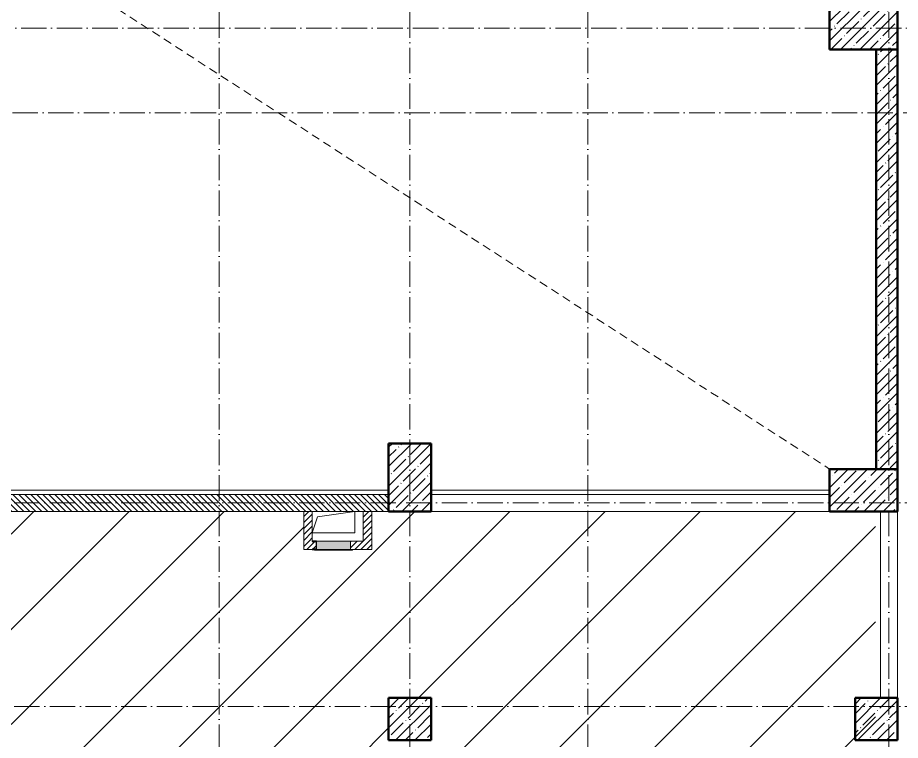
# Model space of a CAD drawing. Header units: millimetres. Extents: x -17017 to 628417, y -109036 to 199237.
# Drawn here: x 107585 to 117995, y 130895 to 139420 of the extents above; entities that cross this region are included whole.
import ezdxf

# ---------------------------------------------------------------- set-up
doc = ezdxf.new("R2010")
doc.units = ezdxf.units.MM
doc.linetypes.add('200_ШТРИХ_ш1п0_6_', pattern=[160, 100, -60])
doc.linetypes.add('50_200_ШТРИХ_1Т_ш5_п1_п1_', pattern=[700, 500, -100, 0, -100])
for name, color, linetype, lineweight in [('3.1) ЖБ окна 1.2 м', 102, 'Continuous', 30), ('A-DETL-____-OTLN-3', 7, '200_ШТРИХ_ш1п0_6_', 9), ('A-FLOR-____-OTLN', 7, 'Continuous', 9), ('A-GENM-____-MCUT', 7, 'Continuous', 25), ('A-GENM-____-OTLN', 7, 'Continuous', 9), ('A-GENM-____-OTLN-1', 7, 'Continuous', 25), ('A-GLAZ-____-OTLN', 7, 'Continuous', 9), ('A-WALL-____-MCUT', 7, 'Continuous', 13), ('A-WALL-____-MCUT-2', 7, 'Continuous', 50), ('A-WALL-____-PATT-1', 7, 'Continuous', 9), ('A-WALL-FNSH-MCUT-1', 7, 'Continuous', 9), ('I-WALL-____-OTLN', 7, 'Continuous', 9), ('S-COLS-____-MCUT', 7, 'Continuous', 50), ('S-COLS-____-OTLN', 7, 'Continuous', 9), ('S-GRID-____-OTLN-1', 7, '50_200_ШТРИХ_1Т_ш5_п1_п1_', 9), ('стяжа', 7, 'Continuous', 30)]:
    doc.layers.add(name, color=color, linetype=linetype, lineweight=lineweight)
doc.layers.add('A-GLAZ-____-OTLN-1', color=7, linetype='Continuous', lineweight=9, true_color=0xc0c0c0)
pattern_1 = [(45, (43259.71, 63713.66), (-35.35534, 35.35534), [])]

# ---------------------------------------------------------------- blocks, each defined once
blk = doc.blocks.new('BSC_Колонна _Прямоугольная - 500х800-V83-АР1_План отверстий 2 этажа в осях 1-64_Ю-ЯЯ')
at = {"layer": 'S-COLS-____-OTLN'}
h = blk.add_hatch(dxfattribs=at)
h.set_pattern_fill('FP_96', color=256, style=0, pattern_type=2)
h.set_pattern_definition([(315, (-75581.04, 74300), (114.04925, 114.04925), []), (315, (-75581.04, 74185.95), (114.04925, 114.04925), [201.613, -40.323, 3.353, -36.97])])
h.paths.add_polyline_path([(-250, 400), (-250, -400), (250, -400), (250, 400)], flags=0)
at = {"layer": 'S-COLS-____-MCUT'}
for p, q in [((250, 400), (-250, 400)), ((-250, 400), (-250, -400)), ((250, -400), (250, 400)), ((-250, -400), (250, -400))]:
    blk.add_line(p, q, dxfattribs=at)
blk = doc.blocks.new('BSC_Колонна _Прямоугольная - 500х800-V84-АР1_План отверстий 2 этажа в осях 1-64_Ю-ЯЯ')
at = {"layer": 'S-COLS-____-OTLN'}
h = blk.add_hatch(dxfattribs=at)
h.set_pattern_fill('FP_97', color=256, style=0, pattern_type=2)
h.set_pattern_definition([(315, (-70131.04, 74300), (114.04925, 114.04925), []), (315, (-70131.04, 74185.95), (114.04925, 114.04925), [201.613, -40.323, 3.353, -36.97])])
h.paths.add_polyline_path([(-250, -400), (250, -400), (250, 400), (-250, 400), (-250, 80)], flags=0)
at = {"layer": 'S-COLS-____-MCUT'}
for p, q in [((250, 400), (-250, 400)), ((-250, 400), (-250, -400)), ((250, -400), (250, 400)), ((-250, -400), (250, -400))]:
    blk.add_line(p, q, dxfattribs=at)
blk = doc.blocks.new('BSC_Колонна _Прямоугольная - 500х800-V88-АР1_План отверстий 2 этажа в осях 1-64_Ю-ЯЯ')
at = {"layer": 'S-COLS-____-OTLN'}
h = blk.add_hatch(dxfattribs=at)
h.set_pattern_fill('FP_101', color=256, style=0, pattern_type=2)
h.set_pattern_definition([(225, (68950, 70281.04), (114.04925, -114.04925), []), (225, (68835.95, 70281.04), (114.04925, -114.04925), [201.613, -40.323, 3.353, -36.97])])
h.paths.add_polyline_path([(250, 400), (-250, 400), (-250, -400), (250, -400)], flags=0)
at = {"layer": 'S-COLS-____-MCUT'}
for p, q in [((250, 400), (-250, 400)), ((-250, 400), (-250, -400)), ((250, -400), (250, 400)), ((-250, -400), (250, -400))]:
    blk.add_line(p, q, dxfattribs=at)
blk = doc.blocks.new('BSC_Колонна _Прямоугольная - 500х500-V145-АР1_План отверстий 2 этажа в осях 1-64_Ю-ЯЯ')
at = {"layer": 'S-COLS-____-OTLN'}
h = blk.add_hatch(dxfattribs=at)
h.set_pattern_fill('FP_158', color=256, style=0, pattern_type=2)
h.set_pattern_definition([(45, (-74450, -67431.04), (-114.04925, 114.04925), []), (45, (-74335.95, -67431.04), (-114.04925, 114.04925), [201.613, -40.323, 3.353, -36.97])])
h.paths.add_polyline_path([(-250, -250), (250, -250), (250, 250), (-250, 250)], flags=0)
at = {"layer": 'S-COLS-____-MCUT'}
for p, q in [((250, 250), (-250, 250)), ((-250, 250), (-250, -250)), ((250, -250), (250, 250)), ((-250, -250), (250, -250))]:
    blk.add_line(p, q, dxfattribs=at)
blk = doc.blocks.new('BSC_Колонна _Прямоугольная - 500х500-V146-АР1_План отверстий 2 этажа в осях 1-64_Ю-ЯЯ')
at = {"layer": 'S-COLS-____-OTLN'}
h = blk.add_hatch(dxfattribs=at)
h.set_pattern_fill('FP_159', color=256, style=0, pattern_type=2)
h.set_pattern_definition([(45, (-68950, -67431.04), (-114.04925, 114.04925), []), (45, (-68835.95, -67431.04), (-114.04925, 114.04925), [201.613, -40.323, 3.353, -36.97])])
h.paths.add_polyline_path([(-250, -250), (250, -250), (250, 250), (-250, 250)], flags=0)
at = {"layer": 'S-COLS-____-MCUT'}
for p, q in [((250, 250), (-250, 250)), ((-250, 250), (-250, -250)), ((250, -250), (250, 250)), ((-250, -250), (250, -250))]:
    blk.add_line(p, q, dxfattribs=at)
blk = doc.blocks.new('AR_Отверстие Ниша - Лючок-32403922-АР1_План отверстий 2 этажа в осях 1-64_Ю-ЯЯ')
at = {"layer": 'A-GLAZ-____-OTLN'}
blk.add_hatch(color=256, dxfattribs=at).paths.add_polyline_path([(-200, 50), (-200, -50), (200, -50), (200, 50)], flags=0)
for p, q in [((-200, 50), (200, 50)), ((-200, -50), (-200, 50)), ((200, -50), (-200, -50))]:
    blk.add_line(p, q, dxfattribs=at)
blk = doc.blocks.new('Л_Общий_Лючок - Лючок-29741325-АР1_План отверстий 2 этажа в осях 1-64_Ю-ЯЯ')
at = {"layer": 'A-GLAZ-____-OTLN-1'}
blk.add_hatch(color=256, dxfattribs=at).paths.add_polyline_path([(-3, -6), (424, -6), (424, 0), (-24, 0), (-24, -6)], flags=0)
at = {"layer": 'A-GLAZ-____-OTLN'}
for p, q in [((-24, 0), (-24, -6)), ((424, 0), (424, -6)), ((-24, -6), (424, -6))]:
    blk.add_line(p, q, dxfattribs=at)
blk = doc.blocks.new('154_Фахверк_СКБ_Швеллер - Тип_100_3960_зеркало-29769493-АР1_План отверстий 2 этажа в осях 1-64_Ю-ЯЯ')
at = {"layer": 'A-GENM-____-MCUT'}
for p, q in [((175, 50), (125, 50)), ((125, 50), (125, -50)), ((128, 47), (175, 47)), ((128, -47), (128, 47)), ((175, 47), (175, 50)), ((125, -50), (175, -50)), ((175, -47), (128, -47)), ((175, -50), (175, -47))]:
    blk.add_line(p, q, dxfattribs=at)
blk = doc.blocks.new('AR_Отверстие прямоугольное _в плите_ - AR_Отверстие прямоугольное _в плите_-V163-АР1_План отверстий 2 этажа в осях 1-64_Ю-ЯЯ')
at = {"layer": 'A-GENM-____-OTLN'}
for p, q in [((250, 125), (-250, 125)), ((-188, 63), (250, 125)), ((250, -125), (250, 125)), ((-250, -125), (-188, 63)), ((-250, -125), (250, -125))]:
    blk.add_line(p, q, dxfattribs=at)
blk = doc.blocks.new('2этаж')
at = {"layer": 'S-GRID-____-OTLN-1', "color": 251, "ltscale": 0.6, "true_color": 0x636466}
for p, q in [((51108.3, 549908.8), (51108.3, 511907.5)), ((53358.3, 549908.8), (53358.3, 511907.5)), ((55458.3, 549908.8), (55458.3, 498997)), ((59008.3, 549908.8), (59008.3, 498997)), ((33650.4, 534597), (88482.7, 534597)), ((18845.8, 533597), (88482.7, 533597)), ((88482.7, 528997), (33650.4, 528997)), ((88482.7, 526597), (-20260.4, 526597))]:
    blk.add_line(p, q, dxfattribs=at)

msp = doc.modelspace()

# ---------------------------------------------------------------- hatches: boundary and pattern name
at = {"layer": 'A-WALL-____-PATT-1'}
h = msp.add_hatch(dxfattribs=at)
h.set_pattern_fill('FP_13', color=256, style=0, pattern_type=2)
h.set_pattern_definition([(45, (43259.71, 63713.66), (-114.04925, 114.04925), []), (45, (43373.76, 63713.66), (-114.04925, 114.04925), [201.612, -40.322, 3.353, -36.97])])
h.paths.add_polyline_path([(117960, 134095), (117960, 139045), (117710, 139045), (117710, 134095)], flags=0)
h = msp.add_hatch(dxfattribs=at)
h.set_pattern_fill('FP_6', color=256, style=0, pattern_type=2)
h.set_pattern_definition([(135, (43259.71, 63713.66), (-35.35534, -35.35534), [])])
h.paths.add_polyline_path([(111960, 133595), (111960, 133795), (106510, 133795), (106510, 133595), (110410, 133595)], flags=0)
h = msp.add_hatch(dxfattribs=at)
h.set_pattern_fill('FP_5', color=256, style=0, pattern_type=2)
h.set_pattern_definition(pattern_1)
h.paths.add_polyline_path([(111060, 133245), (111060, 133595), (110960, 133595), (110960, 133245)], flags=0)
h = msp.add_hatch(dxfattribs=at)
h.set_pattern_fill('FP_5', color=256, style=0, pattern_type=2)
h.set_pattern_definition(pattern_1)
h.paths.add_polyline_path([(111760, 133145), (111760, 133595), (111660, 133595), (111660, 133145)], flags=0)
h = msp.add_hatch(dxfattribs=at)
h.set_pattern_fill('FP_5', color=256, style=0, pattern_type=2)
h.set_pattern_definition(pattern_1)
h.paths.add_polyline_path([(111060, 133145), (111060, 133148), (111107, 133148), (111107, 133242), (111060, 133242), (111060, 133245), (110960, 133245), (110960, 133145)], flags=0)
h.paths.add_polyline_path([(111660, 133145), (111660, 133245), (111510, 133245), (111510, 133145)], flags=0)
at = {"layer": 'стяжа'}
h = msp.add_hatch(dxfattribs=at)
h.set_pattern_fill('ANSI31', color=5, scale=250)
h.paths.add_polyline_path([(117700, 133595), (117160, 133595), (112460, 133595), (111960, 133595), (111760, 133595), (111760, 133145), (111534, 133145), (111534, 133139), (111086, 133139), (110960, 133145), (110960, 133595), (107510, 133595), (107510, 133095), (107010, 133095), (107010, 131395), (107510, 131395), (107510, 130895), (107010, 130895), (106510, 130895), (105210, 130895), (104210, 130895), (103210, 130895), (102711, 130895), (102511, 130895), (102060, 130895), (100360, 130895), (100360, 130095), (100085, 130095), (99185, 130095), (98910, 130095), (98910, 130895), (97560, 130895), (97061, 130895), (96861, 130895), (96410, 130895), (96060, 130895), (96060, 130295), (95960, 130295), (95910, 130295), (95910, 130395), (94810, 130395), (94810, 130295), (94510, 130295), (93560, 130295), (93460, 130295), (93460, 130895), (93460, 131145), (93260, 131145), (93260, 131245), (90810, 131245), (89010, 131245), (89010, 130995), (88760, 130995), (88760, 126895), (89010, 126895), (89335, 126895), (89335, 126901), (89410, 126901), (89845, 126895), (90695, 126895), (91035, 126895), (91035, 126901), (91104, 126901), (91110, 126901), (91185, 126901), (91510, 126895), (92010, 126895), (93635, 126895), (93635, 126901), (93710, 126901), (93716, 126901), (93785, 126901), (93870, 126895), (94270, 126895), (94410, 126895), (94410, 126901), (94485, 126901), (94635, 126895), (94635, 126901), (94710, 126901), (94890, 126895), (95190, 126895), (95410, 126895), (95410, 126901), (95485, 126901), (95635, 126895), (95635, 126901), (95710, 126901), (96410, 126895), (96410, 126901), (96485, 126901), (96635, 126895), (96635, 126901), (96710, 126901), (97410, 126895), (97410, 126901), (97510, 126901), (97510, 126895), (98010, 126895), (98335, 126895), (98335, 126901), (98410, 126901), (98760, 126895), (99610, 126895), (100035, 126895), (100035, 126901), (100104, 126901), (100110, 126901), (100185, 126901), (100510, 126895), (101010, 126895), (101510, 126895), (102010, 126895), (103735, 126895), (103735, 126901), (103810, 126901), (103816, 126901), (103840, 126895), (103810, 126895), (103810, 126855), (103815, 126855), (103815, 126695), (105610, 126695), (105610, 126764), (105610, 126826), (105610, 126901), (105685, 126901), (106510, 126895), (107010, 126895), (107535, 126895), (107535, 126901), (107610, 126901), (107616, 126901), (107685, 126901), (108335, 126895), (108585, 126895), (108685, 126895), (108685, 126901), (108754, 126901), (108760, 126901), (108835, 126901), (109960, 126895), (110410, 126895), (112010, 126895), (112510, 126895), (114835, 126895), (114835, 126901), (114910, 126901), (114916, 126901), (114985, 126901), (116510, 126895), (116510, 126901), (116585, 126901), (117700, 126897)])
h.paths.add_polyline_path([(111960, 130895), (111960, 131395), (112460, 131395), (112460, 130895)], flags=16)
h.paths.add_polyline_path([(113310, 124995), (113304, 124995), (113304, 125070), (113310, 126695), (112510, 126695), (112510, 126645), (112010, 126645), (110410, 126645), (110210, 126645), (110210, 119395), (110210, 119145), (111210, 119145), (112260, 119145), (112260, 120995), (112260, 122545), (112260, 122795), (113310, 122795), (113310, 123320), (113304, 123320), (113304, 123395)])
h.paths.add_polyline_path([(117710, 126695), (116585, 126695), (116585, 126689), (116510, 126689), (114985, 126693), (114985, 126689), (114916, 126689), (114910, 126689), (114835, 126689), (114310, 126691), (114310, 126620), (114310, 125770), (114310, 125195), (114210, 125195), (114160, 125195), (113710, 125195), (113660, 125195), (113510, 125195), (113510, 125070), (113516, 125070), (113516, 124995), (113510, 123395), (113516, 123395), (113516, 123320), (113510, 122795), (117710, 122795)])

# ---------------------------------------------------------------- linework, layer by layer
at = {"layer": 'A-DETL-____-OTLN-3'}
msp.add_line((94260, 148895), (117160, 134095), dxfattribs=at)
at = {"layer": 'A-FLOR-____-OTLN'}
for p, q in [((111960, 133845), (106510, 133845)), ((117160, 133845), (112460, 133845)), ((111060, 133594), (111560, 133594)), ((111560, 133594), (111560, 133344)), ((111560, 133344), (111060, 133344))]:
    msp.add_line(p, q, dxfattribs=at)
at = {"layer": 'A-WALL-____-MCUT'}
for p, q in [((111960, 133795), (106510, 133795)), ((106510, 133595), (111960, 133595))]:
    msp.add_line(p, q, dxfattribs=at)
at = {"layer": 'A-WALL-____-MCUT-2'}
for p, q in [((117710, 139045), (117710, 134095)), ((117960, 134095), (117960, 139045))]:
    msp.add_line(p, q, dxfattribs=at)
at = {"layer": 'A-WALL-FNSH-MCUT-1'}
for p, q in [((111060, 133595), (110960, 133595)), ((110960, 133595), (110960, 133145)), ((111060, 133245), (111060, 133595)), ((111660, 133595), (111660, 133245)), ((111760, 133595), (111660, 133595)), ((111760, 133145), (111760, 133595)), ((110960, 133145), (111060, 133145)), ((111660, 133245), (111510, 133245)), ((111510, 133145), (111760, 133145))]:
    msp.add_line(p, q, dxfattribs=at)
at = {"layer": 'I-WALL-____-OTLN'}
for p, q in [((112460, 133795), (117160, 133795)), ((117160, 133595), (112460, 133595)), ((117760, 131395), (117760, 133595)), ((117960, 133595), (117960, 131395))]:
    msp.add_line(p, q, dxfattribs=at)

# ---------------------------------------------------------------- block references
at = {"layer": '3.1) ЖБ окна 1.2 м'}
msp.add_blockref('2этаж', (58851, -395302), dxfattribs=at)
at = {"layer": 'A-GENM-____-OTLN'}
msp.add_blockref('AR_Отверстие прямоугольное _в плите_ - AR_Отверстие прямоугольное _в плите_-V163-АР1_План отверстий 2 этажа в осях 1-64_Ю-ЯЯ', (111310, 133469), dxfattribs=at)
at = {"layer": 'A-GENM-____-OTLN-1', "rotation": 180}
msp.add_blockref('154_Фахверк_СКБ_Швеллер - Тип_100_3960_зеркало-29769493-АР1_План отверстий 2 этажа в осях 1-64_Ю-ЯЯ', (111235, 133195), dxfattribs=at)
at = {"layer": 'A-GLAZ-____-OTLN'}
msp.add_blockref('Л_Общий_Лючок - Лючок-29741325-АР1_План отверстий 2 этажа в осях 1-64_Ю-ЯЯ', (111110, 133145), dxfattribs=at)
at = {"layer": 'A-GLAZ-____-OTLN', "rotation": 180}
msp.add_blockref('AR_Отверстие Ниша - Лючок-32403922-АР1_План отверстий 2 этажа в осях 1-64_Ю-ЯЯ', (111310, 133195), dxfattribs=at)
at = {"layer": 'S-COLS-____-OTLN'}
for name, p, rotation in [('BSC_Колонна _Прямоугольная - 500х800-V83-АР1_План отверстий 2 этажа в осях 1-64_Ю-ЯЯ', (117560, 139295), 89.9999999999999), ('BSC_Колонна _Прямоугольная - 500х800-V88-АР1_План отверстий 2 этажа в осях 1-64_Ю-ЯЯ', (112210, 133995), 180), ('BSC_Колонна _Прямоугольная - 500х800-V84-АР1_План отверстий 2 этажа в осях 1-64_Ю-ЯЯ', (117560, 133845), 89.9999999999999)]:
    msp.add_blockref(name, p, dxfattribs=dict(at, rotation=rotation))
for name, p in [('BSC_Колонна _Прямоугольная - 500х500-V146-АР1_План отверстий 2 этажа в осях 1-64_Ю-ЯЯ', (112210, 131145)), ('BSC_Колонна _Прямоугольная - 500х500-V145-АР1_План отверстий 2 этажа в осях 1-64_Ю-ЯЯ', (117710, 131145))]:
    msp.add_blockref(name, p, dxfattribs=at)

doc.saveas('drawing.dxf')
